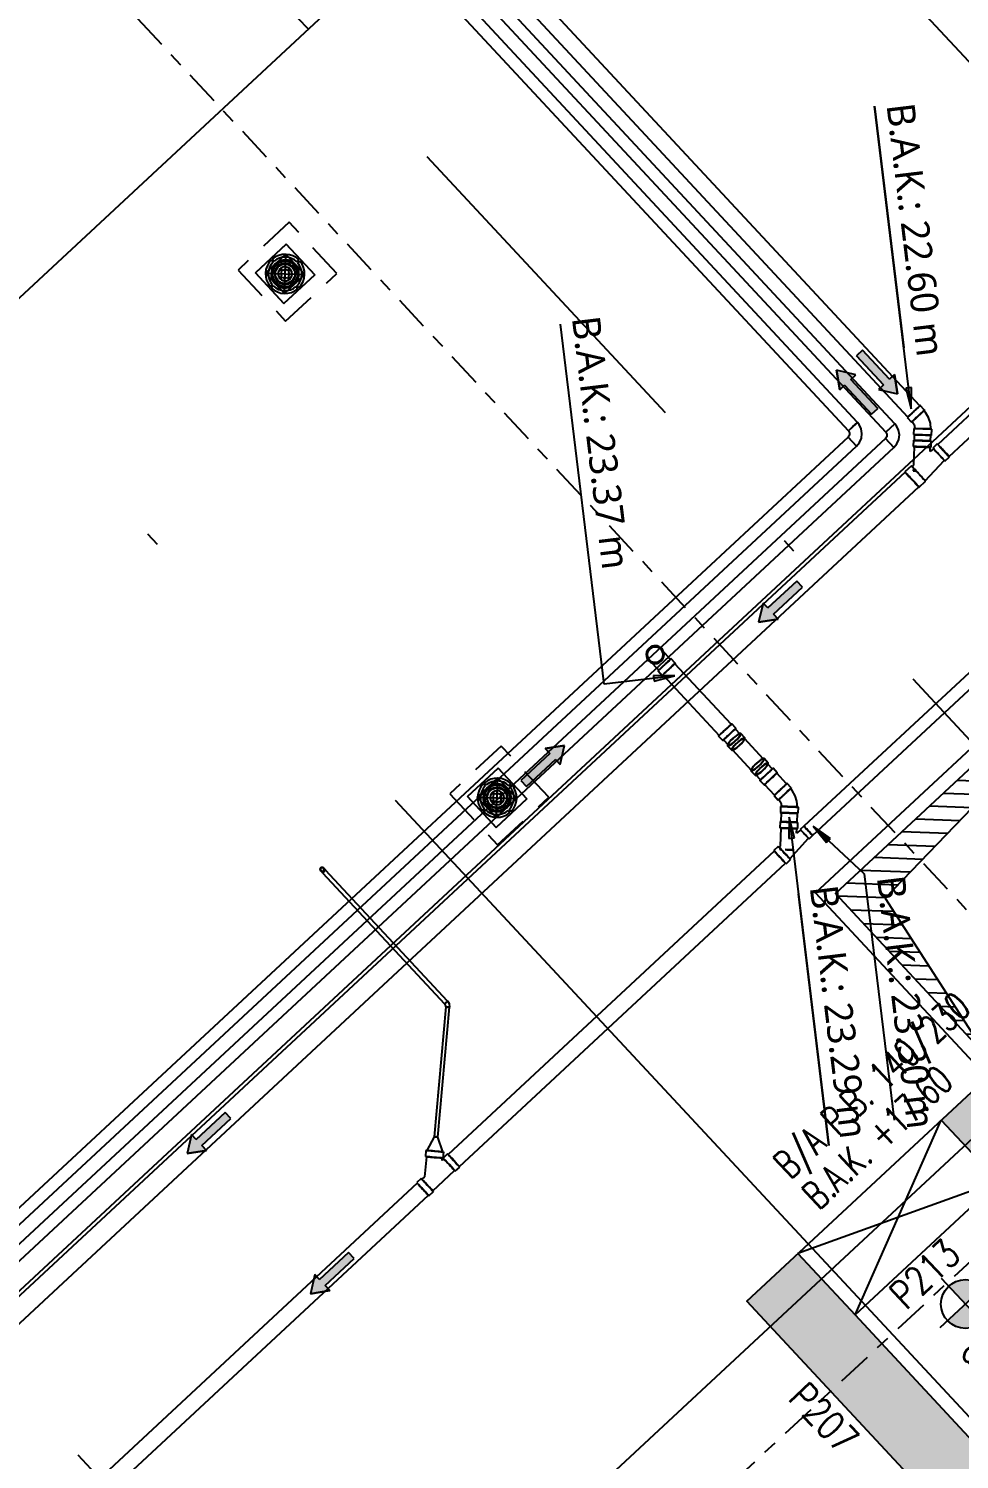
# Model space of a CAD drawing. Header units: millimetres. Extents: x 400382 to 401500, y 4543975 to 4544133.
# Drawn here: x 400493.03 to 400499.68, y 4543994.96 to 4544005.19 of the extents above; entities that cross this region are included whole.
import ezdxf
from ezdxf.enums import TextEntityAlignment as Align

# ---------------------------------------------------------------- set-up
doc = ezdxf.new("R2010")
doc.units = ezdxf.units.MM
for name, pattern in [('AKS', [3, 2.5, -0.25, 0, -0.25]), ('CENTER', [2, 1.25, -0.25, 0.25, -0.25]), ('CIZGI', [0.4, 0.25, -0.15]), ('CONTINU', [0]), ('DASHDOT2', [0.5, 0.25, -0.125, 0, -0.125]), ('HIDDEN', [0.375, 0.25, -0.125])]:
    doc.linetypes.add(name, pattern=pattern)
for name, color, linetype in [('aks prota', 2, 'AKS'), ('boşluk prota', 2, 'Continuous'), ('boşluk taraması prota', 252, 'Continuous'), ('kiriş prota', 6, 'Continuous'), ('kolon tarama prota', 252, 'Continuous'), ('merdiven prota', 2, 'Continuous'), ('perde prota', 1, 'Continuous'), ('PRT-AL-TUNEL_EKSENI', 14, 'DASHDOT2'), ('PRT-MI-a_fit_drainage', 10, 'Continuous'), ('skesit prota', 7, 'Continuous'), ('st-s_level (kot)', 6, 'Continuous'), ('st-s_levelmark (kot işareti)', 4, 'Continuous'), ('TARAMA', 8, 'Continuous'), ('tnot prota', 4, 'Continuous'), ('tperde prota', 6, 'Continuous')]:
    doc.layers.add(name, color=color, linetype=linetype)
doc.styles.add('OLCU', font='romanstw.shx')
doc.styles.add('Segoe UI Light_1', font='', dxfattribs={"height": 200})
doc.styles.add('tkolon', font='romanstw.shx')
doc.styles.add('TNOT', font='romanstw.shx', dxfattribs={"width": 0.8, "height": 250})
doc.styles.get('Segoe UI Light_1').set_extended_font_data('Segoe UI Light')

# ---------------------------------------------------------------- blocks, each defined once
blk = doc.blocks.new('Flow Direction - Flow Direction _25mm_-1035271-_17_70 m  ARA KAT')
at = {"layer": 'TARAMA'}
blk.add_hatch(color=256, dxfattribs=at).paths.add_polyline_path([(0, 0), (-117, -78), (-117, -30), (-400, -30), (-400, 30), (-117, 30), (-117, 78)], flags=0)
for p, q in [((-117, 30), (-400, 30)), ((-400, 30), (-400, -30)), ((-117, 30), (-400, 30)), ((-400, 30), (-400, -30)), ((0, 0), (-117, 78)), ((-117, 78), (-117, 30)), ((-117, 78), (0, 0)), ((-117, 30), (-117, 78)), ((-117, -78), (0, 0)), ((-117, -78), (0, 0)), ((-400, -30), (-117, -30)), ((-117, -30), (-400, -30)), ((-117, -30), (-117, -78)), ((-117, -30), (-117, -78))]:
    blk.add_line(p, q, dxfattribs=at)
blk = doc.blocks.new('17.60 mekanik')
at = {"layer": 'kolon tarama prota'}
for points in [[(144889, 62462.1), (144878, 62472.5), (144875.7, 62469.3)], [(144913.7, 62208.2), (144903.3, 62197.2), (144906.5, 62194.9)], [(145059.9, 62207.4), (145075, 62206.5), (145074.7, 62210.4)], [(145043.5, 62199.2), (145054.5, 62188.7), (145056.8, 62191.9)]]:
    blk.add_hatch(color=256, dxfattribs=at).paths.add_polyline_path(points, flags=0)
for p, q in [((144920.6, 62739.3), (144920.6, 62458.6)), ((144932.4, 62458.6), (144932.4, 62739.3)), ((145055.4, 62675.8), (145055.4, 62202.6)), ((145064.4, 62202.6), (145064.4, 62675.8)), ((144712.6, 62590.2), (144853.4, 62487.9)), ((144889, 62462.1), (144712.6, 62590.2)), ((144878, 62472.5), (144875.7, 62469.3)), ((144875.7, 62469.3), (144889, 62462.1)), ((144889, 62462.1), (144878, 62472.5)), ((144891.7, 62468), (143760.3, 62468)), ((144896.2, 62468.4), (144891.7, 62468.4)), ((144909.6, 62462.9), (144900.6, 62453.8)), ((144900.6, 62453.8), (144909.6, 62462.9)), ((144909.1, 62462.4), (144901.1, 62454.3)), ((144901.1, 62454.3), (144909.1, 62462.4)), ((144912.8, 62459.7), (144903.7, 62450.7)), ((144903.7, 62450.7), (144912.8, 62459.7)), ((144912.4, 62459.4), (144908.2, 62455.2)), ((144908.2, 62455.2), (144912.4, 62459.4)), ((144912.8, 62459.7), (144909.6, 62462.9)), ((144915.3, 62456.5), (144912.4, 62459.4)), ((143760.3, 62456.2), (144891.7, 62456.2)), ((144891.7, 62455.7), (144896.2, 62455.7)), ((144900.6, 62453.8), (144903.7, 62450.7)), ((144908.2, 62455.2), (144904.1, 62451)), ((144904.1, 62451), (144908.2, 62455.2)), ((144904.1, 62451), (144907, 62448.2)), ((144911.1, 62452.3), (144907, 62448.2)), ((144907, 62448.2), (144911.1, 62452.3)), ((144915.3, 62456.5), (144911.1, 62452.3)), ((144911.1, 62452.3), (144915.3, 62456.5)), ((144918.8, 62453.7), (144915.6, 62456.8)), ((144920.6, 62451), (144918.3, 62453.2)), ((144920.1, 62458.6), (144920.1, 62454.2)), ((144920.8, 62454.2), (144920.6, 62451)), ((144933.5, 62434.3), (144932.2, 62454.2)), ((144932.9, 62454.2), (144932.9, 62458.6)), ((144888.9, 62446.2), (143714.1, 62446.2)), ((144888.9, 62446.2), (144888.9, 62441.7)), ((144888.9, 62441.7), (144888.9, 62446.2)), ((144888.9, 62446.2), (144888.9, 62437.3)), ((144888.9, 62437.3), (144888.9, 62446.2)), ((144888.9, 62441.7), (144888.9, 62437.3)), ((144888.9, 62437.3), (144888.9, 62441.7)), ((144906.6, 62447.8), (144909.8, 62444.7)), ((144910.2, 62445.1), (144919.6, 62435.7)), ((143714.1, 62437.3), (144888.9, 62437.3)), ((144892, 62434.1), (144892, 61524.1)), ((144896.5, 62434.1), (144892, 62434.1)), ((144892, 62434.1), (144896.5, 62434.1)), ((144900.9, 62434.1), (144892, 62434.1)), ((144892, 62434.1), (144900.9, 62434.1)), ((144900.9, 62434.1), (144896.5, 62434.1)), ((144896.5, 62434.1), (144900.9, 62434.1)), ((144900.9, 61524.1), (144900.9, 62434.1)), ((144919, 62434.3), (144919, 62428)), ((144919.6, 62435.7), (144919.5, 62434.3)), ((144921.1, 62434.3), (144922.5, 62432.9)), ((144923.8, 62434.2), (144923.8, 62434.3)), ((144934, 62428), (144934, 62434.3)), ((144870, 62427.3), (143695.2, 62427.3)), ((143695.2, 62418.4), (144870, 62418.4)), ((144870, 62422.8), (144870, 62427.3)), ((144870, 62427.3), (144870, 62422.8)), ((144870, 62427.3), (144870, 62418.4)), ((144870, 62418.4), (144870, 62427.3)), ((144870, 62418.4), (144870, 62422.8)), ((144870, 62422.8), (144870, 62418.4)), ((144919.3, 62428), (144919.3, 61513)), ((144933.7, 61513), (144933.7, 62428)), ((144873.1, 62415.2), (144873.1, 61539.1)), ((144873.1, 62415.2), (144877.6, 62415.2)), ((144877.6, 62415.2), (144873.1, 62415.2)), ((144882, 62415.2), (144873.1, 62415.2)), ((144873.1, 62415.2), (144882, 62415.2)), ((144877.6, 62415.2), (144882, 62415.2)), ((144882, 62415.2), (144877.6, 62415.2)), ((144882, 61539.1), (144882, 62415.2)), ((144883.8, 62167.1), (144674, 62319.6)), ((144528.5, 62214.9), (144498.5, 62214.9)), ((144498.5, 62214.9), (144498.5, 62184.9)), ((144498.5, 62184.9), (144498.5, 62214.9)), ((144498.5, 62214.9), (144528.5, 62214.9)), ((144498.5, 62214.9), (144498.5, 62214.9)), ((144513, 62213.9), (144513, 62211.9)), ((144513, 62211.9), (144513, 62213.9)), ((144513, 62213.9), (144513, 62213.9)), ((144514, 62211.9), (144514, 62213.9)), ((144514, 62213.9), (144514, 62211.9)), ((144514, 62213.9), (144514, 62213.9)), ((144528.5, 62184.9), (144528.5, 62214.9)), ((144528.5, 62214.9), (144528.5, 62184.9)), ((144528.5, 62214.9), (144528.5, 62214.9)), ((144907.4, 62214.6), (144903, 62214.6)), ((144966.6, 62214.1), (144907.4, 62214.1)), ((144971, 62214.6), (144966.6, 62214.6)), ((144980.4, 62214.6), (144976.1, 62214.6)), ((145000.6, 62214.1), (144980.4, 62214.1)), ((145004.9, 62214.6), (145000.6, 62214.6)), ((145014.4, 62214.6), (145010, 62214.6)), ((145024.8, 62214.1), (145014.4, 62214.1)), ((145029.2, 62214.6), (145024.8, 62214.6)), ((144513, 62211.9), (144513, 62211.9)), ((144513, 62209.4), (144513, 62207.4)), ((144513, 62207.4), (144513, 62209.4)), ((144513, 62209.4), (144513, 62209.4)), ((144513, 62207.4), (144513, 62207.4)), ((144513, 62204.9), (144513, 62202.9)), ((144513, 62202.9), (144513, 62204.9)), ((144513, 62204.9), (144513, 62204.9)), ((144514, 62211.9), (144514, 62211.9)), ((144514, 62207.4), (144514, 62209.4)), ((144514, 62209.4), (144514, 62207.4)), ((144514, 62209.4), (144514, 62209.4)), ((144514, 62207.4), (144514, 62207.4)), ((144514, 62202.9), (144514, 62204.9)), ((144514, 62204.9), (144514, 62202.9)), ((144514, 62204.9), (144514, 62204.9)), ((144913.7, 62208.2), (144883.8, 62167.1)), ((144913.7, 62208.2), (144903.3, 62197.2)), ((144906.5, 62194.9), (144913.7, 62208.2)), ((145045.8, 62205.8), (145042.7, 62209)), ((145050.1, 62200.9), (145045.5, 62205.5)), ((145059.9, 62207.4), (145109.7, 62210.9)), ((145074.7, 62210.4), (145059.9, 62207.4)), ((145059.9, 62207.4), (145075, 62206.5)), ((145075, 62206.5), (145074.7, 62210.4)), ((145109.7, 62210.9), (145253.2, 62106.7)), ((144501.6, 62200.4), (144499.6, 62200.4)), ((144499.6, 62200.4), (144501.6, 62200.4)), ((144499.6, 62200.4), (144499.6, 62200.4)), ((144499.6, 62199.4), (144501.6, 62199.4)), ((144501.6, 62199.4), (144499.6, 62199.4)), ((144499.6, 62199.4), (144499.6, 62199.4)), ((144501.6, 62200.4), (144501.6, 62200.4)), ((144501.6, 62199.4), (144501.6, 62199.4)), ((144506.1, 62200.4), (144504.1, 62200.4)), ((144504.1, 62200.4), (144506.1, 62200.4)), ((144504.1, 62200.4), (144504.1, 62200.4)), ((144504.1, 62199.4), (144506.1, 62199.4)), ((144506.1, 62199.4), (144504.1, 62199.4)), ((144504.1, 62199.4), (144504.1, 62199.4)), ((144506.1, 62200.4), (144506.1, 62200.4)), ((144506.1, 62199.4), (144506.1, 62199.4)), ((144510.6, 62200.4), (144508.6, 62200.4)), ((144508.6, 62200.4), (144510.6, 62200.4)), ((144508.6, 62200.4), (144508.6, 62200.4)), ((144508.6, 62199.4), (144510.6, 62199.4)), ((144510.6, 62199.4), (144508.6, 62199.4)), ((144508.6, 62199.4), (144508.6, 62199.4)), ((144510.6, 62200.4), (144510.6, 62200.4)), ((144510.6, 62199.4), (144510.6, 62199.4)), ((144513, 62202.9), (144513, 62202.9)), ((144513, 62197), (144513, 62194.9)), ((144513, 62194.9), (144513, 62197)), ((144513, 62197), (144513, 62197)), ((144513, 62194.9), (144513, 62194.9)), ((144514, 62202.9), (144514, 62202.9)), ((144514, 62194.9), (144514, 62197)), ((144514, 62197), (144514, 62194.9)), ((144514, 62197), (144514, 62197)), ((144514, 62194.9), (144514, 62194.9)), ((144518.5, 62200.4), (144516.5, 62200.4)), ((144516.5, 62200.4), (144518.5, 62200.4)), ((144516.5, 62200.4), (144516.5, 62200.4)), ((144516.5, 62199.4), (144518.5, 62199.4)), ((144518.5, 62199.4), (144516.5, 62199.4)), ((144516.5, 62199.4), (144516.5, 62199.4)), ((144518.5, 62200.4), (144518.5, 62200.4)), ((144518.5, 62199.4), (144518.5, 62199.4)), ((144523, 62200.4), (144521, 62200.4)), ((144521, 62200.4), (144523, 62200.4)), ((144521, 62200.4), (144521, 62200.4)), ((144521, 62199.4), (144523, 62199.4)), ((144523, 62199.4), (144521, 62199.4)), ((144521, 62199.4), (144521, 62199.4)), ((144523, 62200.4), (144523, 62200.4)), ((144523, 62199.4), (144523, 62199.4)), ((144527.5, 62200.4), (144525.5, 62200.4)), ((144525.5, 62200.4), (144527.5, 62200.4)), ((144525.5, 62200.4), (144525.5, 62200.4)), ((144525.5, 62199.4), (144527.5, 62199.4)), ((144527.5, 62199.4), (144525.5, 62199.4)), ((144525.5, 62199.4), (144525.5, 62199.4)), ((144527.5, 62200.4), (144527.5, 62200.4)), ((144527.5, 62199.4), (144527.5, 62199.4)), ((144903, 62201.8), (144907.4, 62201.8)), ((144903.3, 62197.2), (144906.5, 62194.9)), ((144907.4, 62202.3), (144966.6, 62202.3)), ((144966.6, 62201.8), (144971, 62201.8)), ((144976.1, 62201.8), (144980.4, 62201.8)), ((144980.4, 62202.3), (145000.6, 62202.3)), ((145000.6, 62201.8), (145004.9, 62201.8)), ((145010, 62201.8), (145014.4, 62201.8)), ((145014.4, 62202.3), (145024.8, 62202.3)), ((145024.8, 62201.8), (145029.2, 62201.8)), ((145033.7, 62200), (145036.8, 62196.8)), ((145037.1, 62197.2), (145041.8, 62192.5)), ((145043.5, 62199.2), (145054.5, 62188.7)), ((145056.8, 62191.9), (145043.5, 62199.2)), ((145043.5, 62199.2), (145234.8, 62060.1)), ((145053.6, 62198.1), (145050.5, 62201.2)), ((145055.5, 62195.2), (145053.1, 62197.6)), ((145055.3, 62202.6), (145055.3, 62199.1)), ((145055.8, 62199.1), (145055.5, 62195.2)), ((145065.6, 62179.3), (145064, 62199.1)), ((145064.5, 62199.1), (145064.5, 62202.6)), ((144498.5, 62184.9), (144528.5, 62184.9)), ((144528.5, 62184.9), (144498.5, 62184.9)), ((144498.5, 62184.9), (144498.5, 62184.9)), ((144513, 62192.4), (144513, 62190.4)), ((144513, 62190.4), (144513, 62192.4)), ((144513, 62192.4), (144513, 62192.4)), ((144513, 62190.4), (144513, 62190.4)), ((144513, 62187.9), (144513, 62185.9)), ((144513, 62185.9), (144513, 62187.9)), ((144513, 62187.9), (144513, 62187.9)), ((144513, 62185.9), (144513, 62185.9)), ((144514, 62190.4), (144514, 62192.4)), ((144514, 62192.4), (144514, 62190.4)), ((144514, 62192.4), (144514, 62192.4)), ((144514, 62190.4), (144514, 62190.4)), ((144514, 62185.9), (144514, 62187.9)), ((144514, 62187.9), (144514, 62185.9)), ((144514, 62187.9), (144514, 62187.9)), ((144514, 62185.9), (144514, 62185.9)), ((144528.5, 62184.9), (144528.5, 62184.9)), ((145041.4, 62192.2), (145044.6, 62189.1)), ((145045, 62189.5), (145054.3, 62180.3)), ((145054.5, 62188.7), (145056.8, 62191.9)), ((145053.5, 62179.3), (145053.5, 62174.9)), ((145054, 62174.9), (145054, 61856.4)), ((145054.3, 62180.3), (145054.2, 62179.3)), ((145055.2, 62179.3), (145055.9, 62178.7)), ((145056.5, 62179.3), (145056.5, 62179.4)), ((145065.8, 61856.4), (145065.8, 62174.9)), ((145066.3, 62174.9), (145066.3, 62179.3)), ((145234.8, 62060.1), (145088.1, 62166.7)), ((144906.1, 62070.8), (144876.1, 62070.8)), ((144876.1, 62070.8), (144876.1, 62040.8)), ((144876.1, 62040.8), (144876.1, 62070.8)), ((144876.1, 62070.8), (144906.1, 62070.8)), ((144876.1, 62070.8), (144876.1, 62070.8)), ((144906.1, 62040.8), (144906.1, 62070.8)), ((144906.1, 62070.8), (144906.1, 62040.8)), ((144906.1, 62070.8), (144906.1, 62070.8)), ((144890.6, 62069.8), (144890.6, 62067.8)), ((144890.6, 62067.8), (144890.6, 62069.8)), ((144890.6, 62069.8), (144890.6, 62069.8)), ((144890.6, 62067.8), (144890.6, 62067.8)), ((144890.6, 62065.3), (144890.6, 62063.3)), ((144890.6, 62063.3), (144890.6, 62065.3)), ((144890.6, 62065.3), (144890.6, 62065.3)), ((144890.6, 62063.3), (144890.6, 62063.3)), ((144890.6, 62060.8), (144890.6, 62058.7)), ((144890.6, 62058.7), (144890.6, 62060.8)), ((144890.6, 62060.8), (144890.6, 62060.8)), ((144891.6, 62067.8), (144891.6, 62069.8)), ((144891.6, 62069.8), (144891.6, 62067.8)), ((144891.6, 62069.8), (144891.6, 62069.8)), ((144891.6, 62067.8), (144891.6, 62067.8)), ((144891.6, 62063.3), (144891.6, 62065.3)), ((144891.6, 62065.3), (144891.6, 62063.3)), ((144891.6, 62065.3), (144891.6, 62065.3)), ((144891.6, 62063.3), (144891.6, 62063.3)), ((144891.6, 62058.7), (144891.6, 62060.8)), ((144891.6, 62060.8), (144891.6, 62058.7)), ((144891.6, 62060.8), (144891.6, 62060.8)), ((144879.1, 62056.3), (144877.1, 62056.3)), ((144877.1, 62056.3), (144879.1, 62056.3)), ((144877.1, 62056.3), (144877.1, 62056.3)), ((144877.1, 62055.3), (144879.1, 62055.3)), ((144879.1, 62055.3), (144877.1, 62055.3)), ((144877.1, 62055.3), (144877.1, 62055.3)), ((144879.1, 62056.3), (144879.1, 62056.3)), ((144879.1, 62055.3), (144879.1, 62055.3)), ((144883.6, 62056.3), (144881.6, 62056.3)), ((144881.6, 62056.3), (144883.6, 62056.3)), ((144881.6, 62056.3), (144881.6, 62056.3)), ((144881.6, 62055.3), (144883.6, 62055.3)), ((144883.6, 62055.3), (144881.6, 62055.3)), ((144881.6, 62055.3), (144881.6, 62055.3)), ((144883.6, 62056.3), (144883.6, 62056.3)), ((144883.6, 62055.3), (144883.6, 62055.3)), ((144888.1, 62056.3), (144886.1, 62056.3)), ((144886.1, 62056.3), (144888.1, 62056.3)), ((144886.1, 62056.3), (144886.1, 62056.3)), ((144886.1, 62055.3), (144888.1, 62055.3)), ((144888.1, 62055.3), (144886.1, 62055.3)), ((144886.1, 62055.3), (144886.1, 62055.3)), ((144888.1, 62056.3), (144888.1, 62056.3)), ((144888.1, 62055.3), (144888.1, 62055.3)), ((144890.6, 62058.7), (144890.6, 62058.7)), ((144890.6, 62052.8), (144890.6, 62050.8)), ((144890.6, 62050.8), (144890.6, 62052.8)), ((144890.6, 62052.8), (144890.6, 62052.8)), ((144890.6, 62050.8), (144890.6, 62050.8)), ((144891.6, 62058.7), (144891.6, 62058.7)), ((144891.6, 62050.8), (144891.6, 62052.8)), ((144891.6, 62052.8), (144891.6, 62050.8)), ((144891.6, 62052.8), (144891.6, 62052.8)), ((144891.6, 62050.8), (144891.6, 62050.8)), ((144896.1, 62056.3), (144894, 62056.3)), ((144894, 62056.3), (144896.1, 62056.3)), ((144894, 62056.3), (144894, 62056.3)), ((144894, 62055.3), (144896.1, 62055.3)), ((144896.1, 62055.3), (144894, 62055.3)), ((144894, 62055.3), (144894, 62055.3)), ((144896.1, 62056.3), (144896.1, 62056.3)), ((144896.1, 62055.3), (144896.1, 62055.3)), ((144900.6, 62056.3), (144898.6, 62056.3)), ((144898.6, 62056.3), (144900.6, 62056.3)), ((144898.6, 62056.3), (144898.6, 62056.3)), ((144898.6, 62055.3), (144900.6, 62055.3)), ((144900.6, 62055.3), (144898.6, 62055.3)), ((144898.6, 62055.3), (144898.6, 62055.3)), ((144900.6, 62056.3), (144900.6, 62056.3)), ((144900.6, 62055.3), (144900.6, 62055.3)), ((144905.1, 62056.3), (144903.1, 62056.3)), ((144903.1, 62056.3), (144905.1, 62056.3)), ((144903.1, 62056.3), (144903.1, 62056.3)), ((144903.1, 62055.3), (144905.1, 62055.3)), ((144905.1, 62055.3), (144903.1, 62055.3)), ((144903.1, 62055.3), (144903.1, 62055.3)), ((144905.1, 62056.3), (144905.1, 62056.3)), ((144905.1, 62055.3), (144905.1, 62055.3)), ((144876.1, 62040.8), (144906.1, 62040.8)), ((144906.1, 62040.8), (144876.1, 62040.8)), ((144876.1, 62040.8), (144876.1, 62040.8)), ((144890.6, 62048.3), (144890.6, 62046.3)), ((144890.6, 62046.3), (144890.6, 62048.3)), ((144890.6, 62048.3), (144890.6, 62048.3)), ((144890.6, 62046.3), (144890.6, 62046.3)), ((144890.6, 62043.8), (144890.6, 62041.8)), ((144890.6, 62041.8), (144890.6, 62043.8)), ((144890.6, 62043.8), (144890.6, 62043.8)), ((144890.6, 62041.8), (144890.6, 62041.8)), ((144891.6, 62046.3), (144891.6, 62048.3)), ((144891.6, 62048.3), (144891.6, 62046.3)), ((144891.6, 62048.3), (144891.6, 62048.3)), ((144891.6, 62046.3), (144891.6, 62046.3)), ((144891.6, 62041.8), (144891.6, 62043.8)), ((144891.6, 62043.8), (144891.6, 62041.8)), ((144891.6, 62043.8), (144891.6, 62043.8)), ((144891.6, 62041.8), (144891.6, 62041.8)), ((144906.1, 62040.8), (144906.1, 62040.8)), ((144973.5, 61930.6), (144845.4, 61930.6)), ((144845.4, 61929.3), (144845.4, 61930.6)), ((144845.4, 61930.6), (144845.4, 61929.3)), ((144845.4, 61927.9), (144845.4, 61929.3)), ((144845.4, 61929.3), (144845.4, 61927.9)), ((144845.4, 61929.3), (144845.4, 61929.3)), ((144845.4, 61929.3), (144845.4, 61929.3)), ((144845.4, 61927.9), (144973.5, 61927.9)), ((144973.5, 61929.3), (144973.5, 61930.6)), ((144973.5, 61930.6), (144973.5, 61929.3)), ((144973.5, 61927.9), (144973.5, 61929.3)), ((144973.5, 61929.3), (144973.5, 61927.9)), ((144975.6, 61927), (145038, 61857.7)), ((145040, 61859.5), (144977.6, 61928.8)), ((145038, 61857.7), (145041.6, 61847.2)), ((145050.1, 61854.8), (145040, 61859.5)), ((145053.5, 61856.4), (145053.5, 61852)), ((145066.3, 61852), (145066.3, 61856.4)), ((145041.1, 61846.8), (145044.1, 61843.5)), ((145053.5, 61852), (145050.6, 61855.3)), ((145054.2, 61850.3), (145053.1, 61851.5)), ((145054.2, 61852), (145054.2, 61850.3)), ((145065.6, 61830.6), (145065.6, 61852)), ((145044.6, 61843.9), (145054.2, 61833.2)), ((145053.5, 61830.6), (145053.5, 61826.2)), ((145054, 61826.2), (145054, 61162.4)), ((145054.2, 61833.2), (145054.2, 61830.6)), ((145065.8, 61162.4), (145065.8, 61826.2)), ((145066.3, 61826.2), (145066.3, 61830.6))]:
    blk.add_line(p, q, dxfattribs=at)
at = {"layer": 'kolon tarama prota', "extrusion": (1.27055e-20, -4.46242e-05, 1)}
for p, q in [((144973.5, 61930.9, 0), (144973.5, 61927.9, 0)), ((144973.5, 61927.9, 0), (144973.5, 61930.9, 0)), ((144977.8, 61929, 0), (144975.5, 61927, 0)), ((144975.5, 61927, 0), (144977.8, 61929, 0))]:
    blk.add_line(p, q, dxfattribs=at)
at = {"layer": 'kolon tarama prota', "flags": 128}
for points in [[(144909.1, 62462.4), (144905.9, 62465), (144902.1, 62466.8), (144898, 62467.7), (144896.2, 62467.8)], [(144896.2, 62456.3), (144898.7, 62455.9), (144900.8, 62454.5), (144901.1, 62454.3)], [(144900.9, 62434.1), (144900.4, 62437.5), (144899.1, 62440.6), (144896.9, 62443.1), (144894.1, 62445), (144890.8, 62446), (144888.9, 62446.2)], [(144888.9, 62437.3), (144890.5, 62436.8), (144891.7, 62435.6), (144892, 62434.1)], [(144882, 62415.2), (144881.5, 62418.6), (144880.2, 62421.7), (144878, 62424.2), (144875.2, 62426.1), (144872, 62427.1), (144870, 62427.3)], [(144870, 62418.4), (144871.6, 62417.9), (144872.8, 62416.7), (144873.1, 62415.2)], [(144887.4, 62208.2), (144887.9, 62210.5), (144889.2, 62212.4), (144891.2, 62213.6), (144893.1, 62213.9)], [(144893.1, 62213.9), (144893.6, 62213.9), (144895, 62213.9), (144897.1, 62213.9), (144899.8, 62213.9), (144902.8, 62213.9), (144903, 62213.9)], [(144893.1, 62213.9), (144895.4, 62213.4), (144897.3, 62212.1), (144898.5, 62210.1), (144898.8, 62208.2)], [(144976.1, 62213.9), (144971.2, 62213.9), (144971, 62213.9)], [(145004.9, 62213.9), (145009.9, 62213.9), (145010, 62213.9)], [(145042.2, 62208.5), (145038.9, 62211.1), (145035.2, 62212.9), (145031.1, 62213.8), (145029.2, 62213.9)], [(144893.1, 62202.5), (144890.9, 62202.9), (144889, 62204.3), (144887.8, 62206.2), (144887.4, 62208.2)], [(144898.8, 62208.2), (144898.4, 62205.9), (144897, 62204), (144895.1, 62202.8), (144893.1, 62202.5)], [(144903, 62202.5), (144899.9, 62202.5), (144897.2, 62202.5), (144895, 62202.5), (144893.6, 62202.5), (144893.1, 62202.5), (144893.1, 62202.5)], [(144971, 62202.5), (144976, 62202.5), (144976.1, 62202.5)], [(145010, 62202.5), (145005.1, 62202.5), (145004.9, 62202.5)], [(145029.2, 62202.5), (145031.7, 62202), (145033.9, 62200.7), (145034.1, 62200.4)], [(144842, 61929.3), (144842.5, 61930.4), (144843.5, 61930.8)], [(144843.5, 61927.8), (144842.5, 61928.2), (144842, 61929.3)], [(144843.5, 61930.8), (144844, 61930.8), (144845.2, 61930.8), (144845.4, 61930.8)], [(144843.5, 61930.8), (144844.6, 61930.4), (144845.1, 61929.3)], [(144845.1, 61929.3), (144844.6, 61928.2), (144843.5, 61927.8)], [(144845.4, 61927.8), (144844.2, 61927.8), (144843.6, 61927.8), (144843.5, 61927.8)]]:
    blk.add_lwpolyline(points, dxfattribs=at)
at = {"layer": 'kolon tarama prota', "extrusion": (1.27055e-20, -4.46242e-05, 1), "elevation": -2.7, "flags": 128}
for points in [[(144977.8, 61929), (144975.9, 61930.4), (144973.6, 61930.9), (144973.5, 61930.9)], [(144973.5, 61927.9), (144975, 61927.4), (144975.5, 61927)]]:
    blk.add_lwpolyline(points, dxfattribs=at)
at = {"layer": 'kolon tarama prota'}
for centre, radius, start, end in [((144513.5, 62199.9), 14, 92.0467, 177.9533), ((144513.5, 62199.9), 14, 92.0467, 177.9533), ((144513.5, 62199.9), 14, 2.0467, 87.9533), ((144513.5, 62199.9), 14, 2.0467, 87.9533), ((144893.1, 62208.2), 6.38, 0, 180), ((144893.1, 62208.2), 6.38, 0, 180), ((144893.1, 62208.2), 5.72, 0, 180), ((144513.5, 62199.9), 12, 92.388, 177.612), ((144513.5, 62199.9), 12, 92.388, 177.612), ((144513.5, 62199.9), 10, 90, 270), ((144513.5, 62199.9), 10, 90, 270), ((144513.5, 62199.9), 9.5, 93.017, 176.983), ((144513.5, 62199.9), 9.5, 93.017, 176.983), ((144513.5, 62199.9), 9, 90, 270), ((144513.5, 62199.9), 9, 90, 270), ((144513.5, 62199.9), 7.5, 93.8226, 176.1774), ((144513.5, 62199.9), 7.5, 93.8226, 176.1774), ((144513.5, 62199.9), 5, 90, 270), ((144513.5, 62199.9), 5, 90, 270), ((144513.5, 62199.9), 5, 95.7392, 174.2608), ((144513.5, 62199.9), 5, 95.7392, 174.2608), ((144513.5, 62199.9), 10, 270, 90), ((144513.5, 62199.9), 10, 270, 90), ((144513.5, 62199.9), 9, 270, 90), ((144513.5, 62199.9), 9, 270, 90), ((144513.5, 62199.9), 5, 270, 90), ((144513.5, 62199.9), 5, 270, 90), ((144513.5, 62199.9), 12, 2.388, 87.612), ((144513.5, 62199.9), 12, 2.388, 87.612), ((144513.5, 62199.9), 9.5, 3.017, 86.983), ((144513.5, 62199.9), 9.5, 3.017, 86.983), ((144513.5, 62199.9), 7.5, 3.8226, 86.1774), ((144513.5, 62199.9), 7.5, 3.8226, 86.1774), ((144513.5, 62199.9), 5, 5.7392, 84.2608), ((144513.5, 62199.9), 5, 5.7392, 84.2608), ((144893.1, 62208.2), 6.38, 180, 0), ((144893.1, 62208.2), 6.38, 180, 0), ((144893.1, 62208.2), 5.71, 180, 0), ((144513.5, 62199.9), 14, 182.0467, 267.9533), ((144513.5, 62199.9), 14, 182.0467, 267.9533), ((144513.5, 62199.9), 12, 182.388, 267.612), ((144513.5, 62199.9), 12, 182.388, 267.612), ((144513.5, 62199.9), 9.5, 183.017, 266.983), ((144513.5, 62199.9), 9.5, 183.017, 266.983), ((144513.5, 62199.9), 7.5, 183.8226, 266.1774), ((144513.5, 62199.9), 7.5, 183.8226, 266.1774), ((144513.5, 62199.9), 5, 185.7392, 264.2608), ((144513.5, 62199.9), 5, 185.7392, 264.2608), ((144513.5, 62199.9), 3, 99.5941, 170.4059), ((144513.5, 62199.9), 3, 99.5941, 170.4059), ((144513.5, 62199.9), 3, 189.5941, 260.4059), ((144513.5, 62199.9), 3, 189.5941, 260.4059), ((144513.5, 62199.9), 3, 9.5941, 80.4059), ((144513.5, 62199.9), 3, 9.5941, 80.4059), ((144513.5, 62199.9), 5, 275.7392, 354.2608), ((144513.5, 62199.9), 3, 279.5941, 350.4059), ((144513.5, 62199.9), 9.5, 273.017, 356.983), ((144513.5, 62199.9), 7.5, 273.8226, 356.1774), ((144513.5, 62199.9), 14, 272.0467, 357.9533), ((144513.5, 62199.9), 12, 272.388, 357.612), ((144513.5, 62199.9), 3, 279.5941, 350.4059), ((144513.5, 62199.9), 5, 275.7392, 354.2608), ((144513.5, 62199.9), 7.5, 273.8226, 356.1774), ((144513.5, 62199.9), 9.5, 273.017, 356.983), ((144513.5, 62199.9), 12, 272.388, 357.612), ((144513.5, 62199.9), 14, 272.0467, 357.9533), ((144891.1, 62055.8), 14, 92.0467, 177.9533), ((144891.1, 62055.8), 14, 92.0467, 177.9533), ((144891.1, 62055.8), 12, 92.388, 177.612), ((144891.1, 62055.8), 12, 92.388, 177.612), ((144891.1, 62055.8), 10, 90, 270), ((144891.1, 62055.8), 10, 90, 270), ((144891.1, 62055.8), 9.5, 93.017, 176.983), ((144891.1, 62055.8), 9.5, 93.017, 176.983), ((144891.1, 62055.8), 9, 90, 270), ((144891.1, 62055.8), 9, 90, 270), ((144891.1, 62055.8), 7.5, 93.8226, 176.1774), ((144891.1, 62055.8), 7.5, 93.8226, 176.1774), ((144891.1, 62055.8), 5, 95.7392, 174.2608), ((144891.1, 62055.8), 5, 95.7392, 174.2608), ((144891.1, 62055.8), 5, 90, 270), ((144891.1, 62055.8), 5, 90, 270), ((144891.1, 62055.8), 10, 270, 90), ((144891.1, 62055.8), 10, 270, 90), ((144891.1, 62055.8), 9, 270, 90), ((144891.1, 62055.8), 9, 270, 90), ((144891.1, 62055.8), 5, 270, 90), ((144891.1, 62055.8), 5, 270, 90), ((144891.1, 62055.8), 14, 2.0467, 87.9533), ((144891.1, 62055.8), 14, 2.0467, 87.9533), ((144891.1, 62055.8), 12, 2.388, 87.612), ((144891.1, 62055.8), 12, 2.388, 87.612), ((144891.1, 62055.8), 9.5, 3.017, 86.983), ((144891.1, 62055.8), 9.5, 3.017, 86.983), ((144891.1, 62055.8), 7.5, 3.8226, 86.1774), ((144891.1, 62055.8), 7.5, 3.8226, 86.1774), ((144891.1, 62055.8), 5, 5.7392, 84.2608), ((144891.1, 62055.8), 5, 5.7392, 84.2608), ((144891.1, 62055.8), 14, 182.0467, 267.9533), ((144891.1, 62055.8), 14, 182.0467, 267.9533), ((144891.1, 62055.8), 12, 182.388, 267.612), ((144891.1, 62055.8), 12, 182.388, 267.612), ((144891.1, 62055.8), 9.5, 183.017, 266.983), ((144891.1, 62055.8), 9.5, 183.017, 266.983), ((144891.1, 62055.8), 7.5, 183.8226, 266.1774), ((144891.1, 62055.8), 7.5, 183.8226, 266.1774), ((144891.1, 62055.8), 5, 185.7392, 264.2608), ((144891.1, 62055.8), 5, 185.7392, 264.2608), ((144891.1, 62055.8), 3, 99.5941, 170.4059), ((144891.1, 62055.8), 3, 99.5941, 170.4059), ((144891.1, 62055.8), 3, 189.5941, 260.4059), ((144891.1, 62055.8), 3, 189.5941, 260.4059), ((144891.1, 62055.8), 3, 9.5941, 80.4059), ((144891.1, 62055.8), 3, 9.5941, 80.4059), ((144891.1, 62055.8), 5, 275.7392, 354.2608), ((144891.1, 62055.8), 3, 279.5941, 350.4059), ((144891.1, 62055.8), 9.5, 273.017, 356.983), ((144891.1, 62055.8), 7.5, 273.8226, 356.1774), ((144891.1, 62055.8), 14, 272.0467, 357.9533), ((144891.1, 62055.8), 12, 272.388, 357.612), ((144891.1, 62055.8), 3, 279.5941, 350.4059), ((144891.1, 62055.8), 5, 275.7392, 354.2608), ((144891.1, 62055.8), 7.5, 273.8226, 356.1774), ((144891.1, 62055.8), 9.5, 273.017, 356.983), ((144891.1, 62055.8), 12, 272.388, 357.612), ((144891.1, 62055.8), 14, 272.0467, 357.9533), ((144843.5, 61929.3), 1.52, 0, 180), ((144843.5, 61929.3), 1.52, 180, 0), ((144843.5, 61929.3), 1.33, 144, 324), ((144843.5, 61929.3), 1.33, 324, 144)]:
    blk.add_arc(centre, radius, start, end, dxfattribs=at)
for centre, major_axis, ratio, start_param, end_param in [((144891.7, 62462.1), (0, 6.38), 0.012365, 0.012364, 3.153957), ((144891.7, 62462.1), (0, 6.38), 0.012365, 3.153957, 6.295549), ((144891.7, 62462.1), (0, 5.9), 0.010001, 4.712389, 6.283185), ((144891.7, 62462.1), (0, 5.9), 0.010001, 0, 1.570796), ((144891.7, 62462.1), (0, 5.9), 0.010001, 3.141593, 4.712389), ((144891.7, 62462.1), (0, 5.9), 0.010001, 1.570796, 3.141593), ((144896.2, 62462.1), (0, 6.38), 0.012365, 0.012364, 3.153957), ((144896.2, 62462.1), (0, 5.72), 0.012365, 0.012364, 3.153957), ((144896.2, 62462.1), (0, 6.38), 0.012365, 3.153957, 6.295549), ((144896.2, 62462.1), (0, 5.71), 0.012365, 3.153957, 6.295549), ((144911.1, 62452.3), (4.51, 4.51), 0.00407, 6.273114, 9.414707), ((144911.1, 62452.3), (4.51, 4.51), 0.00407, 3.131521, 6.273114), ((144914.3, 62449.2), (4.51, 4.51), 0.00407, 3.131521, 6.273114), ((144914.3, 62449.2), (4.51, 4.51), 0.00407, 6.273114, 9.414707), ((144914.3, 62449.2), (4.04, 4.04), 0.00407, 6.273114, 9.414707), ((144914.3, 62449.2), (4.04, 4.04), 0.00407, 3.131521, 6.273114), ((144926.5, 62458.6), (6.38, 0), 0.01, 6.278942, 9.420535), ((144926.5, 62458.6), (6.38, 0), 0.01, 3.137349, 6.278942), ((144926.5, 62454.2), (6.38, 0), 0.01, 6.278942, 9.420535), ((144926.5, 62454.2), (6.38, 0), 0.01, 3.137349, 6.278942), ((144926.5, 62458.6), (5.9, 0), 0.01, 1.570796, 3.141593), ((144926.5, 62458.6), (5.9, 0), 0.01, 3.141593, 4.712389), ((144926.5, 62458.6), (5.9, 0), 0.01, 0, 1.570796), ((144926.5, 62458.6), (5.9, 0), 0.01, 4.712389, 6.283185), ((144926.5, 62434.3), (7.55, 0), 0.01, 3.137349, 6.278942), ((144926.5, 62434.3), (7.55, 0), 0.01, 6.278942, 9.420535), ((144926.5, 62437), (4.04, 4.04), 0.00407, 2.283286, 3.131521), ((144926.5, 62437), (4.04, 4.04), 0.00407, 3.131521, 3.979757), ((144926.5, 62428), (7.55, 0), 0.01, 3.137349, 6.278942), ((144926.5, 62428), (7.55, 0), 0.01, 6.278942, 9.420535), ((144926.5, 62428), (7.2, 0), 0.01, 1.570796, 3.141593), ((144926.5, 62428), (7.2, 0), 0.01, 3.141593, 4.712389), ((144926.5, 62428), (7.2, 0), 0.01, 0, 1.570796), ((144926.5, 62428), (7.2, 0), 0.01, 4.712389, 6.283185), ((144903, 62208.2), (0, 6.38), 0.01, 4.712389, 7.853982), ((144903, 62208.2), (0, 5.71), 0.01, 4.712389, 7.853982), ((144907.4, 62208.2), (0, 6.38), 0.01, 4.712389, 7.853982), ((144907.4, 62208.2), (0, 5.9), 0.01, 4.712389, 6.283185), ((144907.4, 62208.2), (0, 5.9), 0.01, 0, 1.570796), ((144966.6, 62208.2), (0, 6.38), 0.01, 4.712389, 7.853982), ((144966.6, 62208.2), (0, 5.9), 0.01, 0, 1.570796), ((144966.6, 62208.2), (0, 5.9), 0.01, 4.712389, 6.283185), ((144971, 62208.2), (0, 6.38), 0.01, 4.712389, 7.853982), ((144971, 62208.2), (0, 5.72), 0.01, 4.712389, 7.853982), ((144976.1, 62208.2), (0, 6.38), 0.204888, 4.712389, 7.853982), ((144976.1, 62208.2), (0, 5.71), 0.204888, 4.712389, 7.853982), ((144980.4, 62208.2), (0, 6.38), 0.204888, 4.712389, 7.853982), ((144980.4, 62208.2), (0, 5.9), 0.204888, 0, 1.570796), ((144980.4, 62208.2), (0, 5.9), 0.204888, 4.712389, 6.283185), ((145000.6, 62208.2), (0, 6.38), 0.204888, 4.712389, 7.853982), ((145000.6, 62208.2), (0, 5.9), 0.204888, 0, 1.570796), ((145000.6, 62208.2), (0, 5.9), 0.204888, 4.712389, 6.283185), ((145004.9, 62208.2), (0, 6.38), 0.204888, 4.712389, 7.853982), ((145004.9, 62208.2), (0, 5.72), 0.204888, 4.712389, 7.853982), ((145010, 62208.2), (0, 6.38), 0.01, 4.712389, 7.853982), ((145010, 62208.2), (0, 5.72), 0.01, 4.712389, 7.853982), ((145014.4, 62208.2), (0, 6.38), 0.01, 4.712389, 7.853982), ((145014.4, 62208.2), (0, 5.9), 0.01, 4.712389, 6.283185), ((145014.4, 62208.2), (0, 5.9), 0.01, 0, 1.570796), ((145024.8, 62208.2), (0, 6.38), 0.01, 0.004144, 3.145737), ((145024.8, 62208.2), (0, 5.9), 0.01, 0, 1.570796), ((145024.8, 62208.2), (0, 6.38), 0.01, 3.145737, 6.28733), ((145024.8, 62208.2), (0, 5.9), 0.01, 4.712389, 6.283185), ((145029.2, 62208.2), (0, 6.38), 0.01, 3.145737, 6.28733), ((145029.2, 62208.2), (0, 6.38), 0.01, 0.004144, 3.145737), ((145029.2, 62208.2), (0, 5.71), 0.01, 3.145737, 6.28733), ((145029.2, 62208.2), (0, 5.71), 0.01, 0.004144, 3.145737), ((144903, 62208.2), (0, -5.71), 0.01, 4.712389, 7.853982), ((144903, 62208.2), (0, 6.38), 0.01, 1.570796, 4.712389), ((144907.4, 62208.2), (0, 5.9), 0.01, 3.141593, 4.712389), ((144907.4, 62208.2), (0, 5.9), 0.01, 1.570796, 3.141593), ((144907.4, 62208.2), (0, -6.38), 0.01, 4.712389, 7.853982), ((144966.6, 62208.2), (0, 5.9), 0.01, 1.570796, 3.141593), ((144966.6, 62208.2), (0, 6.38), 0.01, 1.570796, 4.712389), ((144966.6, 62208.2), (0, 5.9), 0.01, 3.141593, 4.712389), ((144971, 62208.2), (0, 6.38), 0.01, 1.570796, 4.712389), ((144971, 62208.2), (0, 5.71), 0.01, 1.570796, 4.712389), ((144976.1, 62208.2), (0, 6.38), 0.204888, 1.570796, 4.712389), ((144976.1, 62208.2), (0, 5.72), 0.204888, 1.570796, 4.712389), ((144980.4, 62208.2), (0, 6.38), 0.204888, 1.570796, 4.712389), ((144980.4, 62208.2), (0, 5.9), 0.204888, 1.570796, 3.141593), ((144980.4, 62208.2), (0, 5.9), 0.204888, 3.141593, 4.712389), ((145000.6, 62208.2), (0, 6.38), 0.204888, 1.570796, 4.712389), ((145000.6, 62208.2), (0, 5.9), 0.204888, 1.570796, 3.141593), ((145000.6, 62208.2), (0, 5.9), 0.204888, 3.141593, 4.712389), ((145004.9, 62208.2), (0, 6.38), 0.204888, 1.570796, 4.712389), ((145004.9, 62208.2), (0, 5.71), 0.204888, 1.570796, 4.712389), ((145010, 62208.2), (0, 5.71), 0.01, 1.570796, 4.712389), ((145010, 62208.2), (0, 6.38), 0.01, 1.570796, 4.712389), ((145014.4, 62208.2), (0, 5.9), 0.01, 3.141593, 4.712389), ((145014.4, 62208.2), (0, 5.9), 0.01, 1.570796, 3.141593), ((145014.4, 62208.2), (0, 6.38), 0.01, 1.570796, 4.712389), ((145024.8, 62208.2), (0, 5.9), 0.01, 1.570796, 3.141593), ((145024.8, 62208.2), (0, 5.9), 0.01, 3.141593, 4.712389), ((145038.2, 62204.5), (4.51, 4.51), 0.00414, 0.010001, 3.151594), ((145038.2, 62204.5), (4.51, 4.51), 0.00414, 3.151594, 6.293187), ((145038.2, 62204.5), (4.04, 4.04), 0.00414, 3.151594, 6.293187), ((145038.2, 62204.5), (4.04, 4.04), 0.00414, 0.010001, 3.151594), ((145041.3, 62201.3), (4.51, 4.51), 0.00414, 3.151594, 6.293187), ((145041.3, 62201.3), (4.51, 4.51), 0.00414, 0.010001, 3.151594), ((145041.3, 62201.3), (4.17, 4.17), 0.00414, 0, 1.570796), ((145041.3, 62201.3), (4.17, 4.17), 0.00414, 4.712389, 6.283185), ((145041.3, 62201.3), (4.17, 4.17), 0.00414, 1.570796, 3.141593), ((145041.3, 62201.3), (4.17, 4.17), 0.00414, 3.141593, 4.712389), ((145045.9, 62196.7), (4.51, 4.51), 0.00414, 6.273184, 9.414777), ((145045.9, 62196.7), (4.51, 4.51), 0.00414, 3.131591, 6.273184), ((145045.9, 62196.7), (4.17, 4.17), 0.00414, 3.141593, 4.712389), ((145045.9, 62196.7), (4.17, 4.17), 0.00414, 1.570796, 3.141593), ((145049.1, 62193.6), (4.51, 4.51), 0.00414, 6.273184, 9.414777), ((145049.1, 62193.6), (4.51, 4.51), 0.00414, 3.131591, 6.273184), ((145049.1, 62193.6), (4.04, 4.04), 0.00414, 3.131591, 6.273184), ((145049.1, 62193.6), (4.04, 4.04), 0.00414, 6.273184, 9.414777), ((145045.9, 62196.7), (4.17, 4.17), 0.00414, 0, 1.570796), ((145045.9, 62196.7), (4.17, 4.17), 0.00414, 4.712389, 6.283185), ((145059.9, 62202.6), (4.58, 0), 0.01, 3.137448, 6.279041), ((145059.9, 62202.6), (4.58, 0), 0.01, 6.279041, 9.420634), ((145059.9, 62199.1), (4.58, 0), 0.01, 6.279041, 9.420634), ((145059.9, 62199.1), (4.58, 0), 0.01, 3.137448, 6.279041), ((145059.9, 62202.6), (4.5, 0), 0.009996, 1.570796, 3.141593), ((145059.9, 62202.6), (4.5, 0), 0.009996, 3.141593, 4.712389), ((145059.9, 62202.6), (4.5, 0), 0.009996, 0, 1.570796), ((145059.9, 62202.6), (4.5, 0), 0.009996, 4.712389, 6.283185), ((145059.9, 62182.7), (4.04, 4.04), 0.00414, 4.35691, 5.293966), ((145059.9, 62182.7), (4.04, 4.04), 0.00414, 0.969216, 1.906272), ((145059.9, 62179.3), (6.38, 0), 0.01, 6.279041, 9.420634), ((145059.9, 62179.3), (6.38, 0), 0.01, 3.137448, 6.279041), ((145059.9, 62174.9), (6.38, 0), 0.01, 6.279041, 9.420634), ((145059.9, 62174.9), (6.38, 0), 0.01, 3.137448, 6.279041), ((145059.9, 62174.9), (5.9, 0), 0.01, 3.141593, 4.712389), ((145059.9, 62174.9), (5.9, 0), 0.01, 1.570796, 3.141593), ((145059.9, 62182.7), (4.04, 4.04), 0.00414, 2.559395, 3.131591), ((145059.9, 62182.7), (4.04, 4.04), 0.00414, 3.131591, 3.703787), ((145059.9, 62174.9), (5.9, 0), 0.01, 4.712389, 6.283185), ((145059.9, 62174.9), (5.9, 0), 0.01, 0, 1.570796), ((144976.6, 61927.9), (0.991, 0.892), 0.000033, 1.570796, 3.141593), ((144976.6, 61927.9), (0.991, 0.892), 0.000033, 3.141593, 4.712389), ((144976.6, 61927.9), (0.991, 0.892), 0.000033, 0, 1.570796), ((144976.6, 61927.9), (0.991, 0.892), 0.000033, 4.712389, 6.283185), ((145039, 61858.6), (0.991, 0.892), 0.000033, 3.141593, 4.712389), ((145039, 61858.6), (0.991, 0.892), 0.000033, 1.570796, 3.141593), ((145039, 61858.6), (0.991, 0.892), 0.000033, 4.712389, 6.283185), ((145039, 61858.6), (0.991, 0.892), 0.000033, 0, 1.570796), ((145059.9, 61856.4), (6.38, 0), 0.01, 6.27213, 9.413722), ((145059.9, 61856.4), (6.38, 0), 0.01, 3.130537, 6.27213), ((145059.9, 61856.4), (5.9, 0), 0.01, 1.570796, 3.141593), ((145059.9, 61856.4), (5.9, 0), 0.01, 3.141593, 4.712389), ((145059.9, 61856.4), (5.9, 0), 0.01, 0, 1.570796), ((145059.9, 61856.4), (5.9, 0), 0.01, 4.712389, 6.283185), ((145045.8, 61851), (4.74, 4.27), 0.000033, 3.126686, 6.268278), ((145045.8, 61851), (4.74, 4.27), 0.000033, 6.268278, 9.409871), ((145048.8, 61847.7), (4.74, 4.27), 0.000033, 3.126686, 6.268278), ((145048.8, 61847.7), (4.74, 4.27), 0.000033, 6.268278, 9.409871), ((145048.8, 61847.7), (4.25, 3.82), 0.000033, 3.126686, 6.268278), ((145048.8, 61847.7), (4.25, 3.82), 0.000033, 6.268278, 9.409871), ((145059.9, 61852), (6.38, 0), 0.01, 6.27213, 9.413722), ((145059.9, 61852), (6.38, 0), 0.01, 3.130537, 6.27213), ((145059.9, 61852), (5.72, 0), 0.01, 6.27213, 9.413722), ((145059.9, 61852), (5.72, 0), 0.01, 3.130537, 6.27213), ((145059.9, 61830.6), (6.38, 0), 0.01, 6.27213, 9.413722), ((145059.9, 61830.6), (6.38, 0), 0.01, 3.130537, 6.27213), ((145059.9, 61826.2), (6.38, 0), 0.01, 3.130537, 6.27213), ((145059.9, 61826.2), (6.38, 0), 0.01, 6.27213, 9.413722), ((145059.9, 61826.2), (5.9, 0), 0.01, 3.141593, 4.712389), ((145059.9, 61826.2), (5.9, 0), 0.01, 1.570796, 3.141593), ((145059.9, 61830.6), (5.72, 0), 0.01, 6.27213, 9.413722), ((145059.9, 61830.6), (5.71, 0), 0.01, 3.130537, 6.27213), ((145059.9, 61826.2), (5.9, 0), 0.01, 4.712389, 6.283185), ((145059.9, 61826.2), (5.9, 0), 0.01, 0, 1.570796)]:
    blk.add_ellipse(centre, major_axis=major_axis, ratio=ratio, start_param=start_param, end_param=end_param, dxfattribs=at)
at = {"layer": 'kolon tarama prota', "xscale": 0.1, "yscale": 0.1, "zscale": 0.1}
blk.add_blockref('Flow Direction - Flow Direction _25mm_-1035271-_17_70 m  ARA KAT', (144874.6, 62462.1), dxfattribs=at)
for p, rotation in [((144832.5, 62441.7), 179.9999999999996), ((144926.5, 62278.2), 269.9999999999996), ((144896.5, 62116.6), 89.9999999999998), ((144926.5, 61720.1), 270), ((145059.9, 61716.5), 269.9999990622076)]:
    blk.add_blockref('Flow Direction - Flow Direction _25mm_-1035271-_17_70 m  ARA KAT', p, dxfattribs=dict(at, rotation=rotation))
at = {"layer": 'kolon tarama prota', "char_height": 20, "attachment_point": 1, "rotation": 324, "line_spacing_factor": 1.142579, "style": 'Segoe UI Light_1'}
for s, insert, width in [('B.A.K.: 22.60 m', (144729.6, 62613.2), 213.157), ('B.A.K.: 23.37 m', (144687.9, 62344.8), 212.654), ('B.A.K.: 23.30 m', (145129.4, 62232), 213.157), ('B.A.K.: 23.29 m', (145101.8, 62192.1), 213.157)]:
    blk.add_mtext(s, dxfattribs=dict(at, insert=insert, width=width))
blk = doc.blocks.new('PLAN_KOT')
at = {"layer": 'st-s_levelmark (kot işareti)'}
h = blk.add_hatch(color=256, dxfattribs=at)
h.paths.add_polyline_path([(0, 17.5, 0.414214), (-17.5, 0), (0, 0)])
h.paths.add_polyline_path([(17.5, 0), (0, 0), (0, -17.5, 0.414214)])
for p, q in [((0, 25), (0, -25)), ((105, 0), (-25, 0))]:
    blk.add_line(p, q, dxfattribs=at)
blk.add_circle((0, 0), 17.5, dxfattribs=at)
at = {"layer": 'st-s_level (kot)', "color": 6, "style": 'OLCU', "width": 0.8}
for tag, p in [('KOT', (22.7, 9.8)), ('DÖŞEME_KALINLIĞI', (22.7, -27.6))]:
    blk.add_attdef(tag, p, '', height=20, dxfattribs=at)
blk = doc.blocks.new('YER SUZGECI_20x20')
at = {"color": 2}
blk.add_lwpolyline([(-20, 0), (0, 0), (0, 20), (-20, 20)], close=True, dxfattribs=at)
for points in [[(0, 20), (-20, 0)], [(-20, 20), (0, 0)]]:
    blk.add_lwpolyline(points, dxfattribs=at)
blk.add_circle((-10, 10), 7, dxfattribs=at)

msp = doc.modelspace()

# ---------------------------------------------------------------- hatches: boundary and pattern name
at = {"layer": 'boşluk taraması prota', "ltscale": 2}
h = msp.add_hatch(dxfattribs=at)
h.set_pattern_fill('ANSI31', color=256, scale=0.03, angle=-47.076, style=0)
h.set_pattern_definition([(357.923994, (399719.3947, 4544233.1138), (0.003450452, 0.095187483), [])])
h.paths.add_polyline_path([(400502.496, 4544002.442), (400499.153, 4543998.97), (400499.887, 4543997.831), (400498.798, 4543999.003)])
at = {"layer": 'kolon tarama prota'}
h = msp.add_hatch(color=256, dxfattribs=at)
h.dxf.hatch_style = 1
h.paths.add_polyline_path([(400506.939, 4543998.104), (400503.875, 4544001.4), (400499.555, 4543997.382), (400499.963, 4543996.942), (400503.917, 4544000.62), (400506.233, 4543998.13), (400501.253, 4543993.499), (400498.529, 4543996.428), (400498.163, 4543996.088), (400501.228, 4543992.792)])

# ---------------------------------------------------------------- linework, layer by layer
at = {"layer": 'aks prota', "ltscale": 10}
for p, q in [((400517.511, 4543985.857), (400404.515, 4544107.353)), ((400512.678, 4543981.362), (400399.682, 4544102.858)), ((400504.965, 4543999.347), (400420.917, 4544089.717)), ((400488.119, 4543986.408), (400513.655, 4544010.158))]:
    msp.add_line(p, q, dxfattribs=at)
at = {"layer": 'boşluk prota', "ltscale": 0.05}
msp.add_lwpolyline([(400502.496, 4544002.442), (400499.153, 4543998.97), (400499.887, 4543997.831), (400498.798, 4543999.003)], close=True, dxfattribs=at)
at = {"layer": 'kiriş prota'}
msp.add_lwpolyline([(400504.144, 4544013.665), (400507.685, 4544009.857), (400492.112, 4543995.373), (400491.372, 4543996.168), (400490.407, 4543997.206), (400489.183, 4543998.522), (400490.139, 4543999.411), (400490.005, 4544000.515), (400504.144, 4544013.665)], dxfattribs=at)
msp.add_lwpolyline([(400502.501, 4544002.584), (400503.727, 4544001.265), (400499.882, 4543997.69), (400498.656, 4543999.008)], close=True, dxfattribs=at)
at = {"layer": 'merdiven prota', "linetype": 'HIDDEN', "ltscale": 10}
msp.add_lwpolyline([(400499.553, 4543997.383), (400499.962, 4543996.944), (400498.529, 4543996.428), (400498.938, 4543995.989), (400499.553, 4543997.383)], dxfattribs=at)
at = {"layer": 'perde prota'}
for points in [[(400503.875, 4544001.4), (400506.939, 4543998.104), (400501.228, 4543992.792), (400498.163, 4543996.088)], [(400503.917, 4544000.62), (400506.233, 4543998.13), (400501.253, 4543993.499), (400498.938, 4543995.989)]]:
    msp.add_lwpolyline(points, close=True, dxfattribs=at)
at = {"layer": 'PRT-AL-TUNEL_EKSENI', "ltscale": 10}
for p, q in [((400402.099, 4544105.105), (400515.094, 4543983.61)), ((400396.131, 4544099.555), (400509.126, 4543978.059))]:
    msp.add_line(p, q, dxfattribs=at)
at = {"layer": 'PRT-MI-a_fit_drainage', "color": 2, "linetype": 'CIZGI'}
for points in [[(400495.232, 4544003.437), (400494.892, 4544003.803), (400494.526, 4544003.462), (400494.866, 4544003.096)], [(400496.748, 4543999.691), (400496.408, 4544000.057), (400496.041, 4543999.716), (400496.382, 4543999.35)]]:
    msp.add_lwpolyline(points, close=True, dxfattribs=at)
at = {"layer": 'skesit prota', "linetype": 'CENTER', "ltscale": 0.2}
for points in [[(400398.294, 4544107.959), (400511.876, 4543985.832)], [(400513.925, 4544009.544), (400485.767, 4543983.356)]]:
    msp.add_lwpolyline(points, dxfattribs=at)

# ---------------------------------------------------------------- block references
at = {"layer": 'merdiven prota', "xscale": 0.01, "yscale": 0.01, "zscale": 0.01, "rotation": 312.9239939574316}
msp.add_blockref('17.60 mekanik', (399055.222, 4544638.047), dxfattribs=at)
at = {"layer": 'PRT-MI-a_fit_drainage', "color": 2, "xscale": 0.01, "yscale": 0.01, "zscale": 0.01, "rotation": 132.9239939574177}
for p in [(400494.868, 4544003.576), (400496.383, 4543999.829)]:
    msp.add_blockref('YER SUZGECI_20x20', p, dxfattribs=at)
at = {"layer": 'st-s_level (kot)', "linetype": 'CONTINU', "ltscale": 0.1, "xscale": 0.01, "yscale": 0.01, "zscale": 0.01, "rotation": 312.9239939574316}
msp.add_blockref('PLAN_KOT', (400499.727, 4543996.067), dxfattribs=at).add_auto_attribs({'KOT': '+10.97', 'DÖŞEME_KALINLIĞI': 'd=20'})

# ---------------------------------------------------------------- texts
at = {"layer": 'tnot prota', "style": 'TNOT', "width": 0.7}
for s, p in [('B/A P.B. 140/230', (400498.406, 4543997.026)), ('B.A.K. +17.60', (400498.61, 4543996.806))]:
    msp.add_text(s, height=0.2, rotation=42.924, dxfattribs=at).set_placement(p, align=Align.MIDDLE_LEFT)
at = {"layer": 'tperde prota', "style": 'tkolon', "width": 0.8}
for s, rotation, p in [('P213', 43.3933, (400499.234, 4543996.092)), ('P207', 313.3933, (400498.524, 4543995.454))]:
    msp.add_text(s, height=0.2, rotation=rotation, dxfattribs=at).set_placement(p, align=Align.MIDDLE_LEFT)

doc.saveas('drawing.dxf')
